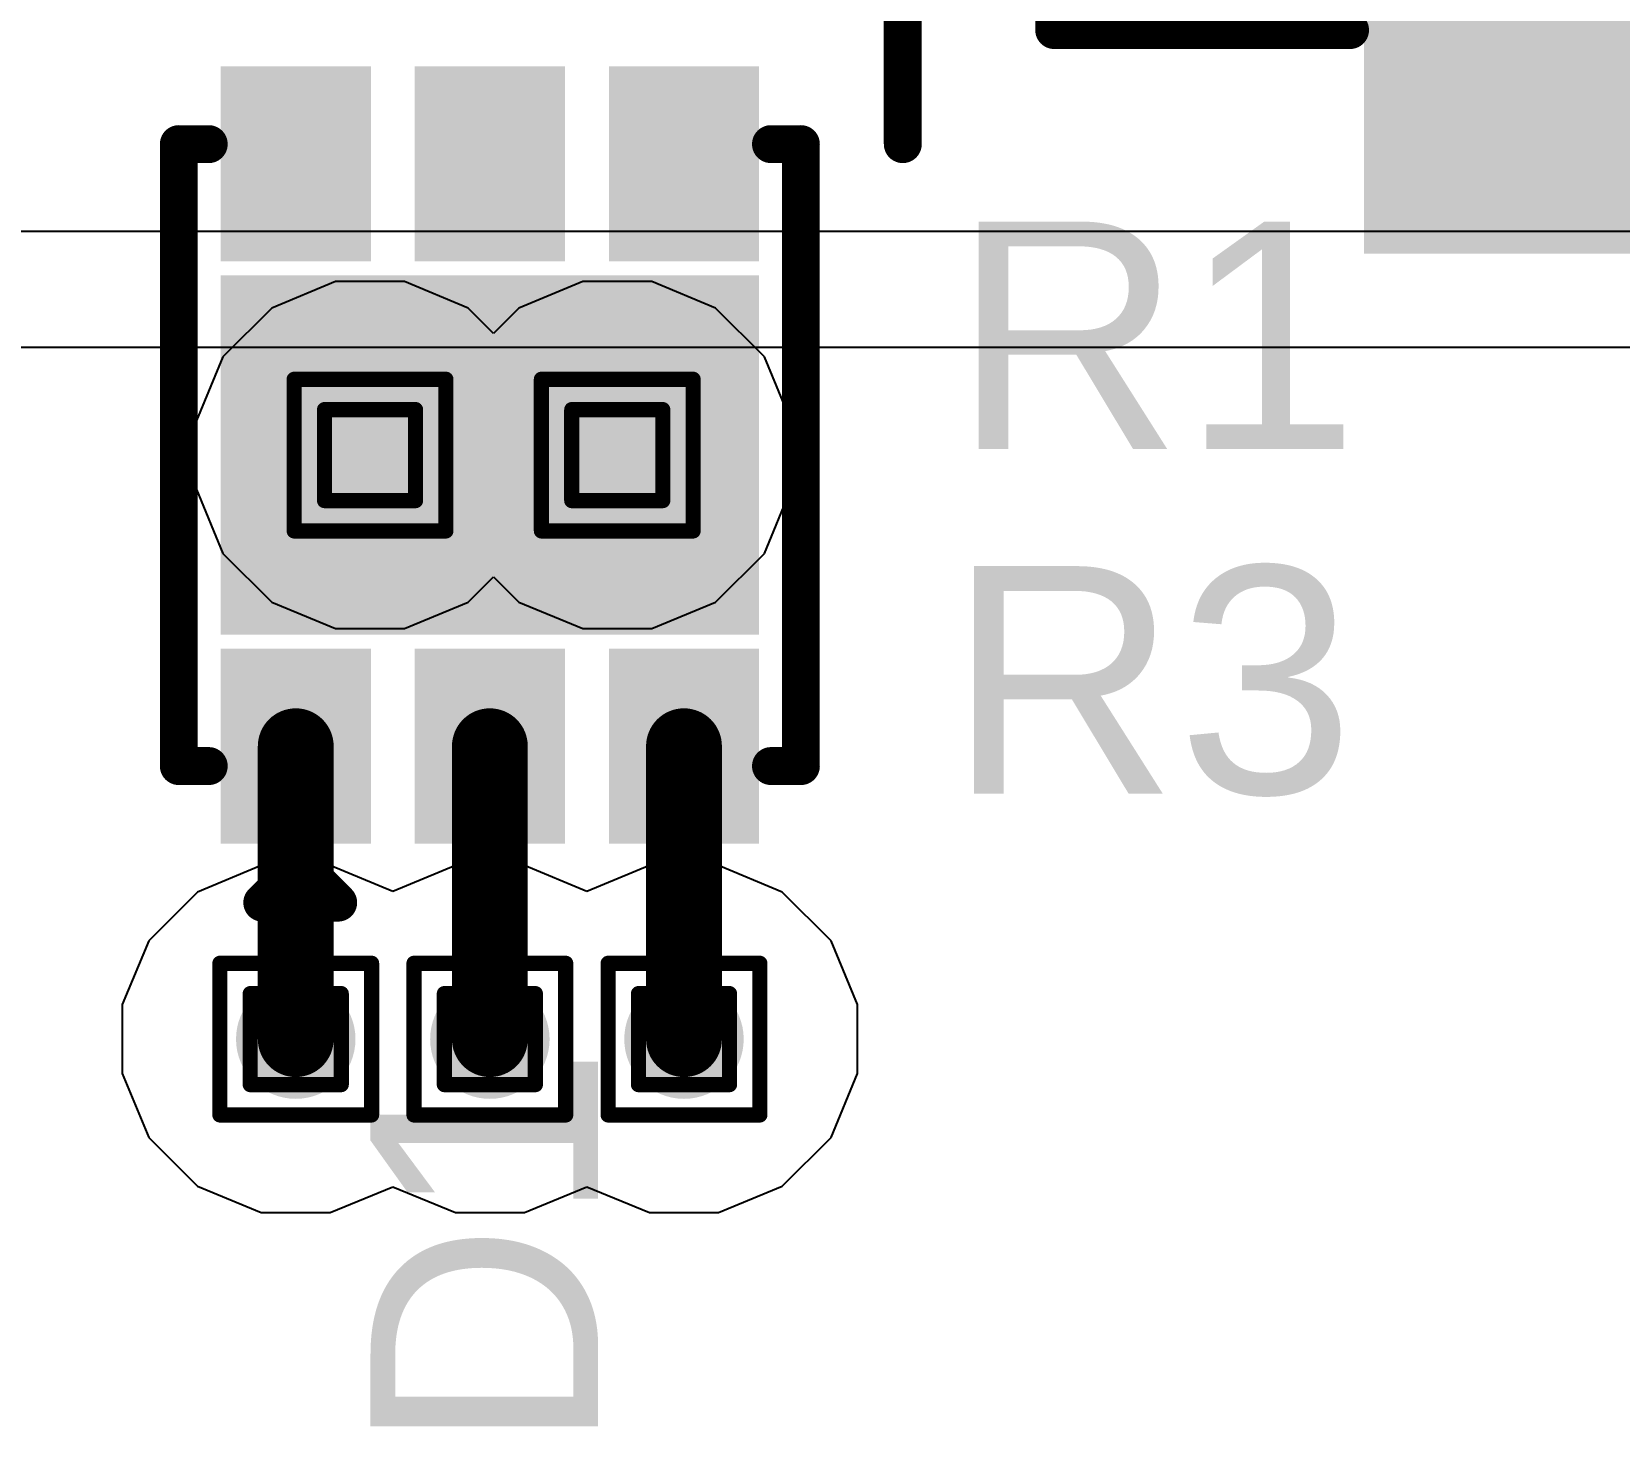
# Model space of a CAD drawing. Header units: inches. Extents: x -18 to 5357, y -8 to 5291.
# Drawn here: x 2.65 to 7.96, y 19.48 to 24.15 of the extents above; entities that cross this region are included whole.
import ezdxf

# ---------------------------------------------------------------- set-up
doc = ezdxf.new("R2010")
doc.units = ezdxf.units.IN
for name, color, linetype in [('Bottom Layer', 5, 'Continuous'), ('Drill Drawing', 1, 'Continuous'), ('Ground', 16, 'Continuous'), ('Power', 76, 'Continuous'), ('Top Layer', 1, 'Continuous'), ('Top Overlay', 2, 'Continuous'), ('Top Paste', 8, 'Continuous'), ('Top Solder', 216, 'Continuous'), ('Via Holes', 16, 'Continuous')]:
    doc.layers.add(name, color=color, linetype=linetype)
doc.styles.add('Arial', font='', dxfattribs={"height": 0.2})
doc.styles.get('Arial').set_extended_font_data('Arial')

# ---------------------------------------------------------------- blocks, each defined once
blk = doc.blocks.new('WSON_6_2_2__11')
at = {"layer": 'Top Layer'}
for points in [[(-1.2, 0.8), (-0.75, 0.8), (-0.75, 0.5), (-1.2, 0.5)], [(-0.5, 0.8), (0.5, 0.8), (0.5, -0.8), (-0.5, -0.8)], [(0.75, 0.8), (1.2, 0.8), (1.2, 0.5), (0.75, 0.5)], [(-1.2, 0.15), (-0.75, 0.15), (-0.75, -0.15), (-1.2, -0.15)], [(0.75, 0.15), (1.2, 0.15), (1.2, -0.15), (0.75, -0.15)], [(-1.2, -0.5), (-0.75, -0.5), (-0.75, -0.8), (-1.2, -0.8)], [(0.75, -0.5), (1.2, -0.5), (1.2, -0.8), (0.75, -0.8)]]:
    blk.add_hatch(color=1, dxfattribs=at).paths.add_polyline_path(points)
at = {"layer": 'Top Paste'}
for points in [[(-1.2, 0.8), (-0.75, 0.8), (-0.75, 0.5), (-1.2, 0.5)], [(-0.5, 0.8), (0.5, 0.8), (0.5, -0.8), (-0.5, -0.8)], [(0.75, 0.8), (1.2, 0.8), (1.2, 0.5), (0.75, 0.5)], [(-1.2, 0.15), (-0.75, 0.15), (-0.75, -0.15), (-1.2, -0.15)], [(0.75, 0.15), (1.2, 0.15), (1.2, -0.15), (0.75, -0.15)], [(-1.2, -0.5), (-0.75, -0.5), (-0.75, -0.8), (-1.2, -0.8)], [(0.75, -0.5), (1.2, -0.5), (1.2, -0.8), (0.75, -0.8)]]:
    blk.add_hatch(color=8, dxfattribs=at).paths.add_polyline_path(points)
at = {"layer": 'Top Solder'}
for points in [[(-1.3016, 0.9016), (-0.6484, 0.9016), (-0.6484, 0.3984), (-1.3016, 0.3984)], [(-0.6016, 0.9016), (0.6016, 0.9016), (0.6016, -0.9016), (-0.6016, -0.9016)], [(0.6484, 0.9016), (1.3016, 0.9016), (1.3016, 0.3984), (0.6484, 0.3984)], [(-1.3016, 0.2516), (-0.6484, 0.2516), (-0.6484, -0.2516), (-1.3016, -0.2516)], [(0.6484, 0.2516), (1.3016, 0.2516), (1.3016, -0.2516), (0.6484, -0.2516)], [(-1.3016, -0.3984), (-0.6484, -0.3984), (-0.6484, -0.9016), (-1.3016, -0.9016)], [(0.6484, -0.3984), (1.3016, -0.3984), (1.3016, -0.9016), (0.6484, -0.9016)]]:
    blk.add_hatch(color=216, dxfattribs=at).paths.add_polyline_path(points)
at = {"layer": 'Top Overlay'}
for points in [[(-1.0414, 1.0414, 0.127, 0.127, 0), (1.0414, 1.0414, 0.127, 0.127, 0)], [(-1.0414, 1.0414, 0.127, 0.127, 0), (-1.0414, 0.9414, 0.127, 0.127, 0)], [(1.0414, 1.0414, 0.127, 0.127, 0), (1.0414, 0.9414, 0.127, 0.127, 0)], [(-1.4986, 0.762, 0.127, 0.127, 0), (-1.4986, 0.508, 0.127, 0.127, 0)], [(-1.4986, 0.762, 0.127, 0.127, 0), (-1.3716, 0.635, 0.127, 0.127, 0)], [(-1.3716, 0.635, 0.127, 0.127, 0), (-1.4986, 0.508, 0.127, 0.127, 0)], [(-1.0414, -0.9414, 0.127, 0.127, 0), (-1.0414, -1.0414, 0.127, 0.127, 0)], [(1.0414, -0.9414, 0.127, 0.127, 0), (1.0414, -1.0414, 0.127, 0.127, 0)], [(-1.0414, -1.0414, 0.127, 0.127, 0), (1.0414, -1.0414, 0.127, 0.127, 0)]]:
    blk.add_lwpolyline(points, format="xyseb", dxfattribs=at)
for points in [[(-1.0732, 1.0414, 0.0635, 0.0635, 1), (-1.0096, 1.0414, 0.0635, 0.0635, 1)], [(-1.0732, 1.0414, 0.0635, 0.0635, 1), (-1.0096, 1.0414, 0.0635, 0.0635, 1)], [(1.0096, 1.0414, 0.0635, 0.0635, 1), (1.0732, 1.0414, 0.0635, 0.0635, 1)], [(1.0096, 1.0414, 0.0635, 0.0635, 1), (1.0732, 1.0414, 0.0635, 0.0635, 1)], [(-1.0732, 0.9414, 0.0635, 0.0635, 1), (-1.0096, 0.9414, 0.0635, 0.0635, 1)], [(1.0096, 0.9414, 0.0635, 0.0635, 1), (1.0732, 0.9414, 0.0635, 0.0635, 1)], [(-1.5304, 0.762, 0.0635, 0.0635, 1), (-1.4668, 0.762, 0.0635, 0.0635, 1)], [(-1.5304, 0.762, 0.0635, 0.0635, 1), (-1.4668, 0.762, 0.0635, 0.0635, 1)], [(-1.4034, 0.635, 0.0635, 0.0635, 1), (-1.3398, 0.635, 0.0635, 0.0635, 1)], [(-1.4034, 0.635, 0.0635, 0.0635, 1), (-1.3398, 0.635, 0.0635, 0.0635, 1)], [(-1.5304, 0.508, 0.0635, 0.0635, 1), (-1.4668, 0.508, 0.0635, 0.0635, 1)], [(-1.5304, 0.508, 0.0635, 0.0635, 1), (-1.4668, 0.508, 0.0635, 0.0635, 1)], [(-1.0732, -0.9414, 0.0635, 0.0635, 1), (-1.0096, -0.9414, 0.0635, 0.0635, 1)], [(1.0096, -0.9414, 0.0635, 0.0635, 1), (1.0732, -0.9414, 0.0635, 0.0635, 1)], [(-1.0732, -1.0414, 0.0635, 0.0635, 1), (-1.0096, -1.0414, 0.0635, 0.0635, 1)], [(-1.0732, -1.0414, 0.0635, 0.0635, 1), (-1.0096, -1.0414, 0.0635, 0.0635, 1)], [(1.0096, -1.0414, 0.0635, 0.0635, 1), (1.0732, -1.0414, 0.0635, 0.0635, 1)], [(1.0096, -1.0414, 0.0635, 0.0635, 1), (1.0732, -1.0414, 0.0635, 0.0635, 1)]]:
    blk.add_lwpolyline(points, format="xyseb", close=True, dxfattribs=at)
blk = doc.blocks.new('SOT_23_72')
at = {"layer": 'Top Layer'}
for points in [[(-0.41, 1.46), (0.41, 1.46), (0.41, 0.54), (-0.41, 0.54)], [(-1.36, -0.54), (-0.54, -0.54), (-0.54, -1.46), (-1.36, -1.46)], [(0.54, -0.54), (1.36, -0.54), (1.36, -1.46), (0.54, -1.46)]]:
    blk.add_hatch(color=1, dxfattribs=at).paths.add_polyline_path(points)
at = {"layer": 'Top Paste'}
for points in [[(-0.41, 1.46), (0.41, 1.46), (0.41, 0.54), (-0.41, 0.54)], [(-1.36, -0.54), (-0.54, -0.54), (-0.54, -1.46), (-1.36, -1.46)], [(0.54, -0.54), (1.36, -0.54), (1.36, -1.46), (0.54, -1.46)]]:
    blk.add_hatch(color=8, dxfattribs=at).paths.add_polyline_path(points)
at = {"layer": 'Top Solder'}
for points in [[(-0.5116, 1.5616), (0.5116, 1.5616), (0.5116, 0.4384), (-0.5116, 0.4384)], [(-1.4616, -0.4384), (-0.4384, -0.4384), (-0.4384, -1.5616), (-1.4616, -1.5616)], [(0.4384, -0.4384), (1.4616, -0.4384), (1.4616, -1.5616), (0.4384, -1.5616)]]:
    blk.add_hatch(color=216, dxfattribs=at).paths.add_polyline_path(points)
at = {"layer": 'Top Overlay'}
for points in [[(-1.5494, -0.5842, 0.127, 0.127, 0), (-1.5494, 0.8128, 0.127, 0.127, 0)], [(-0.5588, 0.8128, 0.127, 0.127, 0), (-1.5494, 0.8128, 0.127, 0.127, 0)], [(1.5494, 0.8128, 0.127, 0.127, 0), (0.5588, 0.8128, 0.127, 0.127, 0)], [(1.5494, 0.8128, 0.127, 0.127, 0), (1.5494, -0.5842, 0.127, 0.127, 0)], [(0.3302, -0.7874, 0.127, 0.127, 0), (-0.3302, -0.7874, 0.127, 0.127, 0)], [(-1.5494, -1.1684, 0.127, 0.127, 0), (-1.6764, -1.0414, 0.127, 0.127, 0)], [(-1.6764, -1.0414, 0.127, 0.127, 0), (-1.6764, -1.2954, 0.127, 0.127, 0)], [(-1.5494, -1.1684, 0.127, 0.127, 0), (-1.6764, -1.2954, 0.127, 0.127, 0)]]:
    blk.add_lwpolyline(points, format="xyseb", dxfattribs=at)
for points in [[(-1.5812, 0.8128, 0.0635, 0.0635, 1), (-1.5177, 0.8128, 0.0635, 0.0635, 1)], [(-1.5812, 0.8128, 0.0635, 0.0635, 1), (-1.5177, 0.8128, 0.0635, 0.0635, 1)], [(-0.5905, 0.8128, 0.0635, 0.0635, 1), (-0.5271, 0.8128, 0.0635, 0.0635, 1)], [(0.5271, 0.8128, 0.0635, 0.0635, 1), (0.5905, 0.8128, 0.0635, 0.0635, 1)], [(1.5176, 0.8128, 0.0635, 0.0635, 1), (1.5812, 0.8128, 0.0635, 0.0635, 1)], [(1.5176, 0.8128, 0.0635, 0.0635, 1), (1.5812, 0.8128, 0.0635, 0.0635, 1)], [(-1.5812, -0.5842, 0.0635, 0.0635, 1), (-1.5176, -0.5842, 0.0635, 0.0635, 1)], [(1.5176, -0.5842, 0.0635, 0.0635, 1), (1.5812, -0.5842, 0.0635, 0.0635, 1)], [(-0.3619, -0.7874, 0.0635, 0.0635, 1), (-0.2984, -0.7874, 0.0635, 0.0635, 1)], [(0.2984, -0.7874, 0.0635, 0.0635, 1), (0.3619, -0.7874, 0.0635, 0.0635, 1)], [(-1.7082, -1.0414, 0.0635, 0.0635, 1), (-1.6446, -1.0414, 0.0635, 0.0635, 1)], [(-1.7082, -1.0414, 0.0635, 0.0635, 1), (-1.6446, -1.0414, 0.0635, 0.0635, 1)], [(-1.5812, -1.1684, 0.0635, 0.0635, 1), (-1.5176, -1.1684, 0.0635, 0.0635, 1)], [(-1.5812, -1.1684, 0.0635, 0.0635, 1), (-1.5176, -1.1684, 0.0635, 0.0635, 1)], [(-1.7082, -1.2954, 0.0635, 0.0635, 1), (-1.6446, -1.2954, 0.0635, 0.0635, 1)], [(-1.7082, -1.2954, 0.0635, 0.0635, 1), (-1.6446, -1.2954, 0.0635, 0.0635, 1)]]:
    blk.add_lwpolyline(points, format="xyseb", close=True, dxfattribs=at)

msp = doc.modelspace()

# ---------------------------------------------------------------- hatches: boundary and pattern name
at = {"layer": 'Bottom Layer'}
h = msp.add_hatch(color=5, dxfattribs=at)
edge = h.paths.add_edge_path()
edge.add_arc((3.7816, 22.7277), 0.2, 0, 360)
h = msp.add_hatch(color=5, dxfattribs=at)
edge = h.paths.add_edge_path()
edge.add_arc((4.6094, 22.7277), 0.2, 0, 360)
h = msp.add_hatch(color=5, dxfattribs=at)
edge = h.paths.add_edge_path()
edge.add_arc((3.5328, 20.7719), 0.2, 0, 360)
h = msp.add_hatch(color=5, dxfattribs=at)
edge = h.paths.add_edge_path()
edge.add_arc((4.1828, 20.7719), 0.2, 0, 360)
h = msp.add_hatch(color=5, dxfattribs=at)
edge = h.paths.add_edge_path()
edge.add_arc((4.8328, 20.7719), 0.2, 0, 360)
at = {"layer": 'Ground'}
h = msp.add_hatch(color=16, dxfattribs=at)
edge = h.paths.add_edge_path()
edge.add_arc((3.7816, 22.7277), 0.2, 0, 360)
h = msp.add_hatch(color=16, dxfattribs=at)
edge = h.paths.add_edge_path()
edge.add_arc((4.6094, 22.7277), 0.2, 0, 360)
h = msp.add_hatch(color=16, dxfattribs=at)
edge = h.paths.add_edge_path()
edge.add_arc((3.5328, 20.7719), 0.2, 0, 360)
h = msp.add_hatch(color=16, dxfattribs=at)
edge = h.paths.add_edge_path()
edge.add_arc((4.1828, 20.7719), 0.2, 0, 360)
h = msp.add_hatch(color=16, dxfattribs=at)
edge = h.paths.add_edge_path()
edge.add_arc((4.8328, 20.7719), 0.2, 0, 360)
at = {"layer": 'Power'}
h = msp.add_hatch(color=76, dxfattribs=at)
edge = h.paths.add_edge_path()
edge.add_arc((3.7816, 22.7277), 0.2, 0, 360)
h = msp.add_hatch(color=76, dxfattribs=at)
edge = h.paths.add_edge_path()
edge.add_arc((4.6094, 22.7277), 0.2, 0, 360)
h = msp.add_hatch(color=76, dxfattribs=at)
edge = h.paths.add_edge_path()
edge.add_arc((3.5328, 20.7719), 0.2, 0, 360)
h = msp.add_hatch(color=76, dxfattribs=at)
edge = h.paths.add_edge_path()
edge.add_arc((4.1828, 20.7719), 0.2, 0, 360)
h = msp.add_hatch(color=76, dxfattribs=at)
edge = h.paths.add_edge_path()
edge.add_arc((4.8328, 20.7719), 0.2, 0, 360)
at = {"layer": 'Top Layer'}
h = msp.add_hatch(color=1, dxfattribs=at)
edge = h.paths.add_edge_path()
edge.add_arc((3.7816, 22.7277), 0.2, 0, 360)
h = msp.add_hatch(color=1, dxfattribs=at)
edge = h.paths.add_edge_path()
edge.add_arc((4.6094, 22.7277), 0.2, 0, 360)
h = msp.add_hatch(color=1, dxfattribs=at)
edge = h.paths.add_edge_path()
edge.add_arc((3.5328, 20.7719), 0.2, 0, 360)
h = msp.add_hatch(color=1, dxfattribs=at)
edge = h.paths.add_edge_path()
edge.add_arc((4.1828, 20.7719), 0.2, 0, 360)
h = msp.add_hatch(color=1, dxfattribs=at)
edge = h.paths.add_edge_path()
edge.add_arc((4.8328, 20.7719), 0.2, 0, 360)
at = {"layer": 'Via Holes'}
h = msp.add_hatch(color=7, dxfattribs=at)
edge = h.paths.add_edge_path()
edge.add_arc((3.7816, 22.7277), 0.1, 0, 360)
h = msp.add_hatch(color=7, dxfattribs=at)
edge = h.paths.add_edge_path()
edge.add_arc((4.6094, 22.7277), 0.1, 0, 360)
h = msp.add_hatch(color=7, dxfattribs=at)
edge = h.paths.add_edge_path()
edge.add_arc((3.5328, 20.7719), 0.1, 0, 360)
h = msp.add_hatch(color=7, dxfattribs=at)
edge = h.paths.add_edge_path()
edge.add_arc((4.1828, 20.7719), 0.1, 0, 360)
h = msp.add_hatch(color=7, dxfattribs=at)
edge = h.paths.add_edge_path()
edge.add_arc((4.8328, 20.7719), 0.1, 0, 360)

# ---------------------------------------------------------------- linework, layer by layer
at = {"layer": 'Drill Drawing'}
for points in [[(3.5276, 22.9817, 0.0508, 0.0508, 0), (4.0356, 22.9817, 0.0508, 0.0508, 0)], [(3.5276, 22.4737, 0.0508, 0.0508, 0), (3.5276, 22.9817, 0.0508, 0.0508, 0)], [(4.0356, 22.4737, 0.0508, 0.0508, 0), (4.0356, 22.9817, 0.0508, 0.0508, 0)], [(4.3554, 22.9817, 0.0508, 0.0508, 0), (4.8634, 22.9817, 0.0508, 0.0508, 0)], [(4.3554, 22.4737, 0.0508, 0.0508, 0), (4.3554, 22.9817, 0.0508, 0.0508, 0)], [(4.8634, 22.4737, 0.0508, 0.0508, 0), (4.8634, 22.9817, 0.0508, 0.0508, 0)], [(3.6292, 22.8801, 0.0508, 0.0508, 0), (3.934, 22.8801, 0.0508, 0.0508, 0)], [(3.6292, 22.5753, 0.0508, 0.0508, 0), (3.6292, 22.8801, 0.0508, 0.0508, 0)], [(3.934, 22.5753, 0.0508, 0.0508, 0), (3.934, 22.8801, 0.0508, 0.0508, 0)], [(4.457, 22.8801, 0.0508, 0.0508, 0), (4.7618, 22.8801, 0.0508, 0.0508, 0)], [(4.457, 22.5753, 0.0508, 0.0508, 0), (4.457, 22.8801, 0.0508, 0.0508, 0)], [(4.7618, 22.5753, 0.0508, 0.0508, 0), (4.7618, 22.8801, 0.0508, 0.0508, 0)], [(3.6292, 22.5753, 0.0508, 0.0508, 0), (3.934, 22.5753, 0.0508, 0.0508, 0)], [(4.457, 22.5753, 0.0508, 0.0508, 0), (4.7618, 22.5753, 0.0508, 0.0508, 0)], [(3.5276, 22.4737, 0.0508, 0.0508, 0), (4.0356, 22.4737, 0.0508, 0.0508, 0)], [(4.3554, 22.4737, 0.0508, 0.0508, 0), (4.8634, 22.4737, 0.0508, 0.0508, 0)], [(3.2788, 21.0259, 0.0508, 0.0508, 0), (3.7868, 21.0259, 0.0508, 0.0508, 0)], [(3.2788, 20.5179, 0.0508, 0.0508, 0), (3.2788, 21.0259, 0.0508, 0.0508, 0)], [(3.7868, 20.5179, 0.0508, 0.0508, 0), (3.7868, 21.0259, 0.0508, 0.0508, 0)], [(3.9288, 21.0259, 0.0508, 0.0508, 0), (4.4368, 21.0259, 0.0508, 0.0508, 0)], [(3.9288, 20.5179, 0.0508, 0.0508, 0), (3.9288, 21.0259, 0.0508, 0.0508, 0)], [(4.4368, 20.5179, 0.0508, 0.0508, 0), (4.4368, 21.0259, 0.0508, 0.0508, 0)], [(4.5788, 21.0259, 0.0508, 0.0508, 0), (5.0868, 21.0259, 0.0508, 0.0508, 0)], [(4.5788, 20.5179, 0.0508, 0.0508, 0), (4.5788, 21.0259, 0.0508, 0.0508, 0)], [(5.0868, 20.5179, 0.0508, 0.0508, 0), (5.0868, 21.0259, 0.0508, 0.0508, 0)], [(3.3804, 20.9243, 0.0508, 0.0508, 0), (3.6852, 20.9243, 0.0508, 0.0508, 0)], [(3.3804, 20.6195, 0.0508, 0.0508, 0), (3.3804, 20.9243, 0.0508, 0.0508, 0)], [(3.6852, 20.6195, 0.0508, 0.0508, 0), (3.6852, 20.9243, 0.0508, 0.0508, 0)], [(4.0304, 20.9243, 0.0508, 0.0508, 0), (4.3352, 20.9243, 0.0508, 0.0508, 0)], [(4.0304, 20.6195, 0.0508, 0.0508, 0), (4.0304, 20.9243, 0.0508, 0.0508, 0)], [(4.3352, 20.6195, 0.0508, 0.0508, 0), (4.3352, 20.9243, 0.0508, 0.0508, 0)], [(4.6804, 20.9243, 0.0508, 0.0508, 0), (4.9852, 20.9243, 0.0508, 0.0508, 0)], [(4.6804, 20.6195, 0.0508, 0.0508, 0), (4.6804, 20.9243, 0.0508, 0.0508, 0)], [(4.9852, 20.6195, 0.0508, 0.0508, 0), (4.9852, 20.9243, 0.0508, 0.0508, 0)], [(3.3804, 20.6195, 0.0508, 0.0508, 0), (3.6852, 20.6195, 0.0508, 0.0508, 0)], [(4.0304, 20.6195, 0.0508, 0.0508, 0), (4.3352, 20.6195, 0.0508, 0.0508, 0)], [(4.6804, 20.6195, 0.0508, 0.0508, 0), (4.9852, 20.6195, 0.0508, 0.0508, 0)], [(3.2788, 20.5179, 0.0508, 0.0508, 0), (3.7868, 20.5179, 0.0508, 0.0508, 0)], [(3.9288, 20.5179, 0.0508, 0.0508, 0), (4.4368, 20.5179, 0.0508, 0.0508, 0)], [(4.5788, 20.5179, 0.0508, 0.0508, 0), (5.0868, 20.5179, 0.0508, 0.0508, 0)]]:
    msp.add_lwpolyline(points, format="xyseb", dxfattribs=at)
for points in [[(3.5149, 22.9817, 0.0254, 0.0254, 1), (3.5403, 22.9817, 0.0254, 0.0254, 1)], [(3.5149, 22.9817, 0.0254, 0.0254, 1), (3.5403, 22.9817, 0.0254, 0.0254, 1)], [(4.0229, 22.9817, 0.0254, 0.0254, 1), (4.0483, 22.9817, 0.0254, 0.0254, 1)], [(4.0229, 22.9817, 0.0254, 0.0254, 1), (4.0483, 22.9817, 0.0254, 0.0254, 1)], [(4.3427, 22.9817, 0.0254, 0.0254, 1), (4.3681, 22.9817, 0.0254, 0.0254, 1)], [(4.3427, 22.9817, 0.0254, 0.0254, 1), (4.3681, 22.9817, 0.0254, 0.0254, 1)], [(4.8507, 22.9817, 0.0254, 0.0254, 1), (4.8761, 22.9817, 0.0254, 0.0254, 1)], [(4.8507, 22.9817, 0.0254, 0.0254, 1), (4.8761, 22.9817, 0.0254, 0.0254, 1)], [(3.6165, 22.8801, 0.0254, 0.0254, 1), (3.6419, 22.8801, 0.0254, 0.0254, 1)], [(3.6165, 22.8801, 0.0254, 0.0254, 1), (3.6419, 22.8801, 0.0254, 0.0254, 1)], [(3.9213, 22.8801, 0.0254, 0.0254, 1), (3.9467, 22.8801, 0.0254, 0.0254, 1)], [(3.9213, 22.8801, 0.0254, 0.0254, 1), (3.9467, 22.8801, 0.0254, 0.0254, 1)], [(4.4443, 22.8801, 0.0254, 0.0254, 1), (4.4697, 22.8801, 0.0254, 0.0254, 1)], [(4.4443, 22.8801, 0.0254, 0.0254, 1), (4.4697, 22.8801, 0.0254, 0.0254, 1)], [(4.7491, 22.8801, 0.0254, 0.0254, 1), (4.7745, 22.8801, 0.0254, 0.0254, 1)], [(4.7491, 22.8801, 0.0254, 0.0254, 1), (4.7745, 22.8801, 0.0254, 0.0254, 1)], [(3.6165, 22.5753, 0.0254, 0.0254, 1), (3.6419, 22.5753, 0.0254, 0.0254, 1)], [(3.6165, 22.5753, 0.0254, 0.0254, 1), (3.6419, 22.5753, 0.0254, 0.0254, 1)], [(3.9213, 22.5753, 0.0254, 0.0254, 1), (3.9467, 22.5753, 0.0254, 0.0254, 1)], [(3.9213, 22.5753, 0.0254, 0.0254, 1), (3.9467, 22.5753, 0.0254, 0.0254, 1)], [(4.4443, 22.5753, 0.0254, 0.0254, 1), (4.4697, 22.5753, 0.0254, 0.0254, 1)], [(4.4443, 22.5753, 0.0254, 0.0254, 1), (4.4697, 22.5753, 0.0254, 0.0254, 1)], [(4.7491, 22.5753, 0.0254, 0.0254, 1), (4.7745, 22.5753, 0.0254, 0.0254, 1)], [(4.7491, 22.5753, 0.0254, 0.0254, 1), (4.7745, 22.5753, 0.0254, 0.0254, 1)], [(3.5149, 22.4737, 0.0254, 0.0254, 1), (3.5403, 22.4737, 0.0254, 0.0254, 1)], [(3.5149, 22.4737, 0.0254, 0.0254, 1), (3.5403, 22.4737, 0.0254, 0.0254, 1)], [(4.0229, 22.4737, 0.0254, 0.0254, 1), (4.0483, 22.4737, 0.0254, 0.0254, 1)], [(4.0229, 22.4737, 0.0254, 0.0254, 1), (4.0483, 22.4737, 0.0254, 0.0254, 1)], [(4.3427, 22.4737, 0.0254, 0.0254, 1), (4.3681, 22.4737, 0.0254, 0.0254, 1)], [(4.3427, 22.4737, 0.0254, 0.0254, 1), (4.3681, 22.4737, 0.0254, 0.0254, 1)], [(4.8507, 22.4737, 0.0254, 0.0254, 1), (4.8761, 22.4737, 0.0254, 0.0254, 1)], [(4.8507, 22.4737, 0.0254, 0.0254, 1), (4.8761, 22.4737, 0.0254, 0.0254, 1)], [(3.2661, 21.0259, 0.0254, 0.0254, 1), (3.2915, 21.0259, 0.0254, 0.0254, 1)], [(3.2661, 21.0259, 0.0254, 0.0254, 1), (3.2915, 21.0259, 0.0254, 0.0254, 1)], [(3.7741, 21.0259, 0.0254, 0.0254, 1), (3.7995, 21.0259, 0.0254, 0.0254, 1)], [(3.7741, 21.0259, 0.0254, 0.0254, 1), (3.7995, 21.0259, 0.0254, 0.0254, 1)], [(3.9161, 21.0259, 0.0254, 0.0254, 1), (3.9415, 21.0259, 0.0254, 0.0254, 1)], [(3.9161, 21.0259, 0.0254, 0.0254, 1), (3.9415, 21.0259, 0.0254, 0.0254, 1)], [(4.4241, 21.0259, 0.0254, 0.0254, 1), (4.4495, 21.0259, 0.0254, 0.0254, 1)], [(4.4241, 21.0259, 0.0254, 0.0254, 1), (4.4495, 21.0259, 0.0254, 0.0254, 1)], [(4.5661, 21.0259, 0.0254, 0.0254, 1), (4.5915, 21.0259, 0.0254, 0.0254, 1)], [(4.5661, 21.0259, 0.0254, 0.0254, 1), (4.5915, 21.0259, 0.0254, 0.0254, 1)], [(5.0741, 21.0259, 0.0254, 0.0254, 1), (5.0995, 21.0259, 0.0254, 0.0254, 1)], [(5.0741, 21.0259, 0.0254, 0.0254, 1), (5.0995, 21.0259, 0.0254, 0.0254, 1)], [(3.3677, 20.9243, 0.0254, 0.0254, 1), (3.3931, 20.9243, 0.0254, 0.0254, 1)], [(3.3677, 20.9243, 0.0254, 0.0254, 1), (3.3931, 20.9243, 0.0254, 0.0254, 1)], [(3.6725, 20.9243, 0.0254, 0.0254, 1), (3.6979, 20.9243, 0.0254, 0.0254, 1)], [(3.6725, 20.9243, 0.0254, 0.0254, 1), (3.6979, 20.9243, 0.0254, 0.0254, 1)], [(4.0177, 20.9243, 0.0254, 0.0254, 1), (4.0431, 20.9243, 0.0254, 0.0254, 1)], [(4.0177, 20.9243, 0.0254, 0.0254, 1), (4.0431, 20.9243, 0.0254, 0.0254, 1)], [(4.3225, 20.9243, 0.0254, 0.0254, 1), (4.3479, 20.9243, 0.0254, 0.0254, 1)], [(4.3225, 20.9243, 0.0254, 0.0254, 1), (4.3479, 20.9243, 0.0254, 0.0254, 1)], [(4.6677, 20.9243, 0.0254, 0.0254, 1), (4.6931, 20.9243, 0.0254, 0.0254, 1)], [(4.6677, 20.9243, 0.0254, 0.0254, 1), (4.6931, 20.9243, 0.0254, 0.0254, 1)], [(4.9725, 20.9243, 0.0254, 0.0254, 1), (4.9979, 20.9243, 0.0254, 0.0254, 1)], [(4.9725, 20.9243, 0.0254, 0.0254, 1), (4.9979, 20.9243, 0.0254, 0.0254, 1)], [(3.3677, 20.6195, 0.0254, 0.0254, 1), (3.3931, 20.6195, 0.0254, 0.0254, 1)], [(3.3677, 20.6195, 0.0254, 0.0254, 1), (3.3931, 20.6195, 0.0254, 0.0254, 1)], [(3.6725, 20.6195, 0.0254, 0.0254, 1), (3.6979, 20.6195, 0.0254, 0.0254, 1)], [(3.6725, 20.6195, 0.0254, 0.0254, 1), (3.6979, 20.6195, 0.0254, 0.0254, 1)], [(4.0177, 20.6195, 0.0254, 0.0254, 1), (4.0431, 20.6195, 0.0254, 0.0254, 1)], [(4.0177, 20.6195, 0.0254, 0.0254, 1), (4.0431, 20.6195, 0.0254, 0.0254, 1)], [(4.3225, 20.6195, 0.0254, 0.0254, 1), (4.3479, 20.6195, 0.0254, 0.0254, 1)], [(4.3225, 20.6195, 0.0254, 0.0254, 1), (4.3479, 20.6195, 0.0254, 0.0254, 1)], [(4.6677, 20.6195, 0.0254, 0.0254, 1), (4.6931, 20.6195, 0.0254, 0.0254, 1)], [(4.6677, 20.6195, 0.0254, 0.0254, 1), (4.6931, 20.6195, 0.0254, 0.0254, 1)], [(4.9725, 20.6195, 0.0254, 0.0254, 1), (4.9979, 20.6195, 0.0254, 0.0254, 1)], [(4.9725, 20.6195, 0.0254, 0.0254, 1), (4.9979, 20.6195, 0.0254, 0.0254, 1)], [(3.2661, 20.5179, 0.0254, 0.0254, 1), (3.2915, 20.5179, 0.0254, 0.0254, 1)], [(3.2661, 20.5179, 0.0254, 0.0254, 1), (3.2915, 20.5179, 0.0254, 0.0254, 1)], [(3.7741, 20.5179, 0.0254, 0.0254, 1), (3.7995, 20.5179, 0.0254, 0.0254, 1)], [(3.7741, 20.5179, 0.0254, 0.0254, 1), (3.7995, 20.5179, 0.0254, 0.0254, 1)], [(3.9161, 20.5179, 0.0254, 0.0254, 1), (3.9415, 20.5179, 0.0254, 0.0254, 1)], [(3.9161, 20.5179, 0.0254, 0.0254, 1), (3.9415, 20.5179, 0.0254, 0.0254, 1)], [(4.4241, 20.5179, 0.0254, 0.0254, 1), (4.4495, 20.5179, 0.0254, 0.0254, 1)], [(4.4241, 20.5179, 0.0254, 0.0254, 1), (4.4495, 20.5179, 0.0254, 0.0254, 1)], [(4.5661, 20.5179, 0.0254, 0.0254, 1), (4.5915, 20.5179, 0.0254, 0.0254, 1)], [(4.5661, 20.5179, 0.0254, 0.0254, 1), (4.5915, 20.5179, 0.0254, 0.0254, 1)], [(5.0741, 20.5179, 0.0254, 0.0254, 1), (5.0995, 20.5179, 0.0254, 0.0254, 1)], [(5.0741, 20.5179, 0.0254, 0.0254, 1), (5.0995, 20.5179, 0.0254, 0.0254, 1)]]:
    msp.add_lwpolyline(points, format="xyseb", close=True, dxfattribs=at)
at = {"layer": 'Power'}
for p, q in [((3.666, 23.3087), (3.4525, 23.2202)), ((3.8972, 23.3087), (3.666, 23.3087)), ((4.1107, 23.2202), (3.8972, 23.3087)), ((4.4938, 23.3087), (4.2803, 23.2202)), ((4.725, 23.3087), (4.4938, 23.3087)), ((4.9385, 23.2202), (4.725, 23.3087)), ((3.4525, 23.2202), (3.2891, 23.0568)), ((4.1955, 23.1354), (4.1107, 23.2202)), ((4.2803, 23.2202), (4.1955, 23.1354)), ((5.102, 23.0568), (4.9385, 23.2202)), ((3.2891, 23.0568), (3.2006, 22.8432)), ((5.1904, 22.8432), (5.102, 23.0568)), ((3.2006, 22.8432), (3.2006, 22.6121)), ((5.1904, 22.6121), (5.1904, 22.8432)), ((3.2006, 22.6121), (3.2891, 22.3986)), ((5.102, 22.3986), (5.1904, 22.6121)), ((3.2891, 22.3986), (3.4525, 22.2351)), ((4.9385, 22.2351), (5.102, 22.3986)), ((4.1107, 22.2351), (4.1955, 22.3199)), ((4.1955, 22.3199), (4.2803, 22.2351)), ((3.4525, 22.2351), (3.666, 22.1467)), ((3.8972, 22.1467), (4.1107, 22.2351)), ((4.2803, 22.2351), (4.4938, 22.1467)), ((4.725, 22.1467), (4.9385, 22.2351)), ((3.666, 22.1467), (3.8972, 22.1467)), ((4.4938, 22.1467), (4.725, 22.1467)), ((3.4172, 21.3529), (3.2037, 21.2644)), ((3.6484, 21.3529), (3.4172, 21.3529)), ((3.8578, 21.2661), (3.6484, 21.3529)), ((4.0672, 21.3529), (3.8578, 21.2661)), ((4.2984, 21.3529), (4.0672, 21.3529)), ((4.5078, 21.2661), (4.2984, 21.3529)), ((4.7172, 21.3529), (4.5078, 21.2661)), ((4.9484, 21.3529), (4.7172, 21.3529)), ((5.1619, 21.2644), (4.9484, 21.3529)), ((3.2037, 21.2644), (3.0403, 21.101)), ((5.3254, 21.101), (5.1619, 21.2644)), ((3.0403, 21.101), (2.9518, 20.8874)), ((5.4138, 20.8874), (5.3254, 21.101)), ((2.9518, 20.8874), (2.9518, 20.6563)), ((5.4138, 20.6563), (5.4138, 20.8874)), ((2.9518, 20.6563), (3.0403, 20.4428)), ((5.3254, 20.4428), (5.4138, 20.6563)), ((3.0403, 20.4428), (3.2037, 20.2793)), ((5.1619, 20.2793), (5.3254, 20.4428)), ((3.2037, 20.2793), (3.4172, 20.1909)), ((3.6484, 20.1909), (3.8578, 20.2776)), ((3.8578, 20.2776), (4.0672, 20.1909)), ((4.2984, 20.1909), (4.5078, 20.2776)), ((4.5078, 20.2776), (4.7172, 20.1909)), ((4.9484, 20.1909), (5.1619, 20.2793)), ((3.4172, 20.1909), (3.6484, 20.1909)), ((4.0672, 20.1909), (4.2984, 20.1909)), ((4.7172, 20.1909), (4.9484, 20.1909))]:
    msp.add_line(p, q, dxfattribs=at)
at = {"layer": 'Top Layer'}
for p, q in [((-1.3191, 23.4777), (8.032, 23.4777)), ((-1.3191, 23.0892), (8.032, 23.0892))]:
    msp.add_line(p, q, dxfattribs=at)
for points in [[(3.5328, 20.7719, 0.254, 0.254, 0), (3.5328, 21.7527, 0.254, 0.254, 0)], [(4.1828, 20.7719, 0.254, 0.254, 0), (4.1828, 21.7527, 0.254, 0.254, 0)], [(4.8328, 20.7719, 0.254, 0.254, 0), (4.8328, 21.7527, 0.254, 0.254, 0)]]:
    msp.add_lwpolyline(points, format="xyseb", dxfattribs=at)
for points in [[(3.4693, 21.7527, 0.127, 0.127, 1), (3.5963, 21.7527, 0.127, 0.127, 1)], [(4.1193, 21.7527, 0.127, 0.127, 1), (4.2463, 21.7527, 0.127, 0.127, 1)], [(4.7693, 21.7527, 0.127, 0.127, 1), (4.8963, 21.7527, 0.127, 0.127, 1)], [(3.4693, 20.7719, 0.127, 0.127, 1), (3.5963, 20.7719, 0.127, 0.127, 1)], [(4.1193, 20.7719, 0.127, 0.127, 1), (4.2463, 20.7719, 0.127, 0.127, 1)], [(4.7693, 20.7719, 0.127, 0.127, 1), (4.8963, 20.7719, 0.127, 0.127, 1)]]:
    msp.add_lwpolyline(points, format="xyseb", close=True, dxfattribs=at)
at = {"layer": 'Top Overlay'}
msp.add_lwpolyline([(5.5655, 23.7691, 0.127, 0.127, 0), (5.5655, 24.3252, 0.127, 0.127, 0)], format="xyseb", dxfattribs=at)
msp.add_lwpolyline([(5.5338, 23.7691, 0.0635, 0.0635, 1), (5.5973, 23.7691, 0.0635, 0.0635, 1)], format="xyseb", close=True, dxfattribs=at)

# ---------------------------------------------------------------- block references
for name, p, rotation in [('SOT_23_72', (7.622, 24.9639), 180), ('WSON_6_2_2__11', (4.1828, 22.7277), 90)]:
    msp.add_blockref(name, p, dxfattribs=dict(rotation=rotation))

# ---------------------------------------------------------------- texts
at = {"layer": 'Top Overlay', "style": 'Arial'}
for s, p in [('R1', (5.7318, 22.7477)), ('R3', (5.7167, 21.5939))]:
    msp.add_text(s, height=0.762, dxfattribs=at).set_placement(p)
msp.add_text('D1', height=0.762, rotation=90, dxfattribs=at).set_placement((4.5451, 19.3881))

doc.saveas('drawing.dxf')
